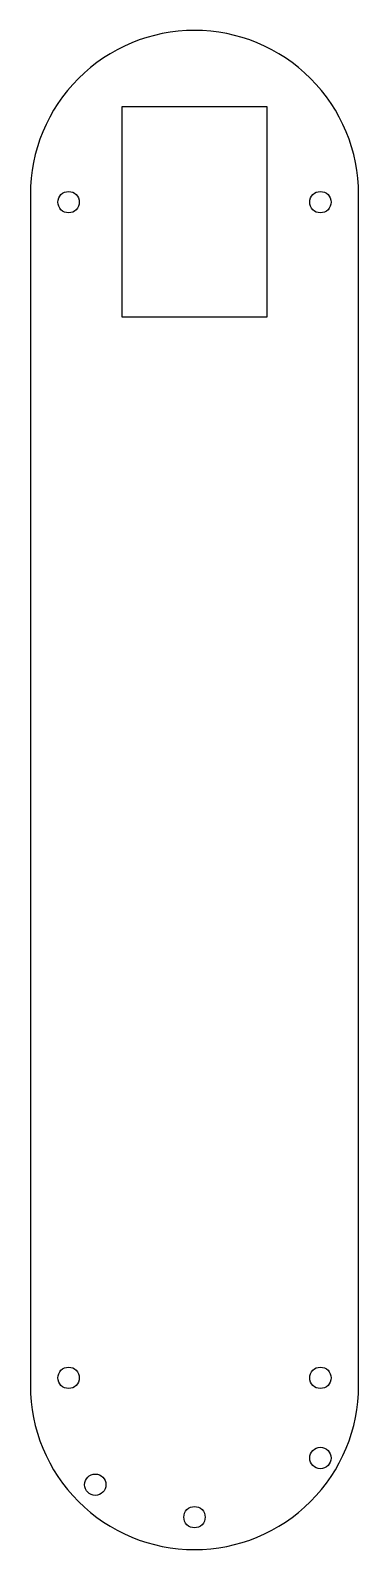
# Model space of a CAD drawing. Extents: x 0 to 86, y 0 to 398.
import ezdxf

# ---------------------------------------------------------------- set-up
doc = ezdxf.new("R2010")
doc.units = 0
doc.layers.get('0').update_dxf_attribs({"linetype": 'CONTINUOUS'})

msp = doc.modelspace()

# ---------------------------------------------------------------- linework, layer by layer
msp.add_lwpolyline([(43, 0), (43, 0, 0.414214), (86, 43), (86, 355, 0.414214), (43, 398), (43, 398, 0.414214), (0, 355), (0, 43, 0.414214)], format="xyb", close=True)
msp.add_lwpolyline([(24, 323), (62, 323), (62, 378), (24, 378)], close=True)
for centre in [(10, 353), (76, 353), (10, 45), (76, 45), (76, 24), (17, 17), (43, 8.5)]:
    msp.add_circle(centre, 2.8)

doc.saveas('drawing.dxf')
